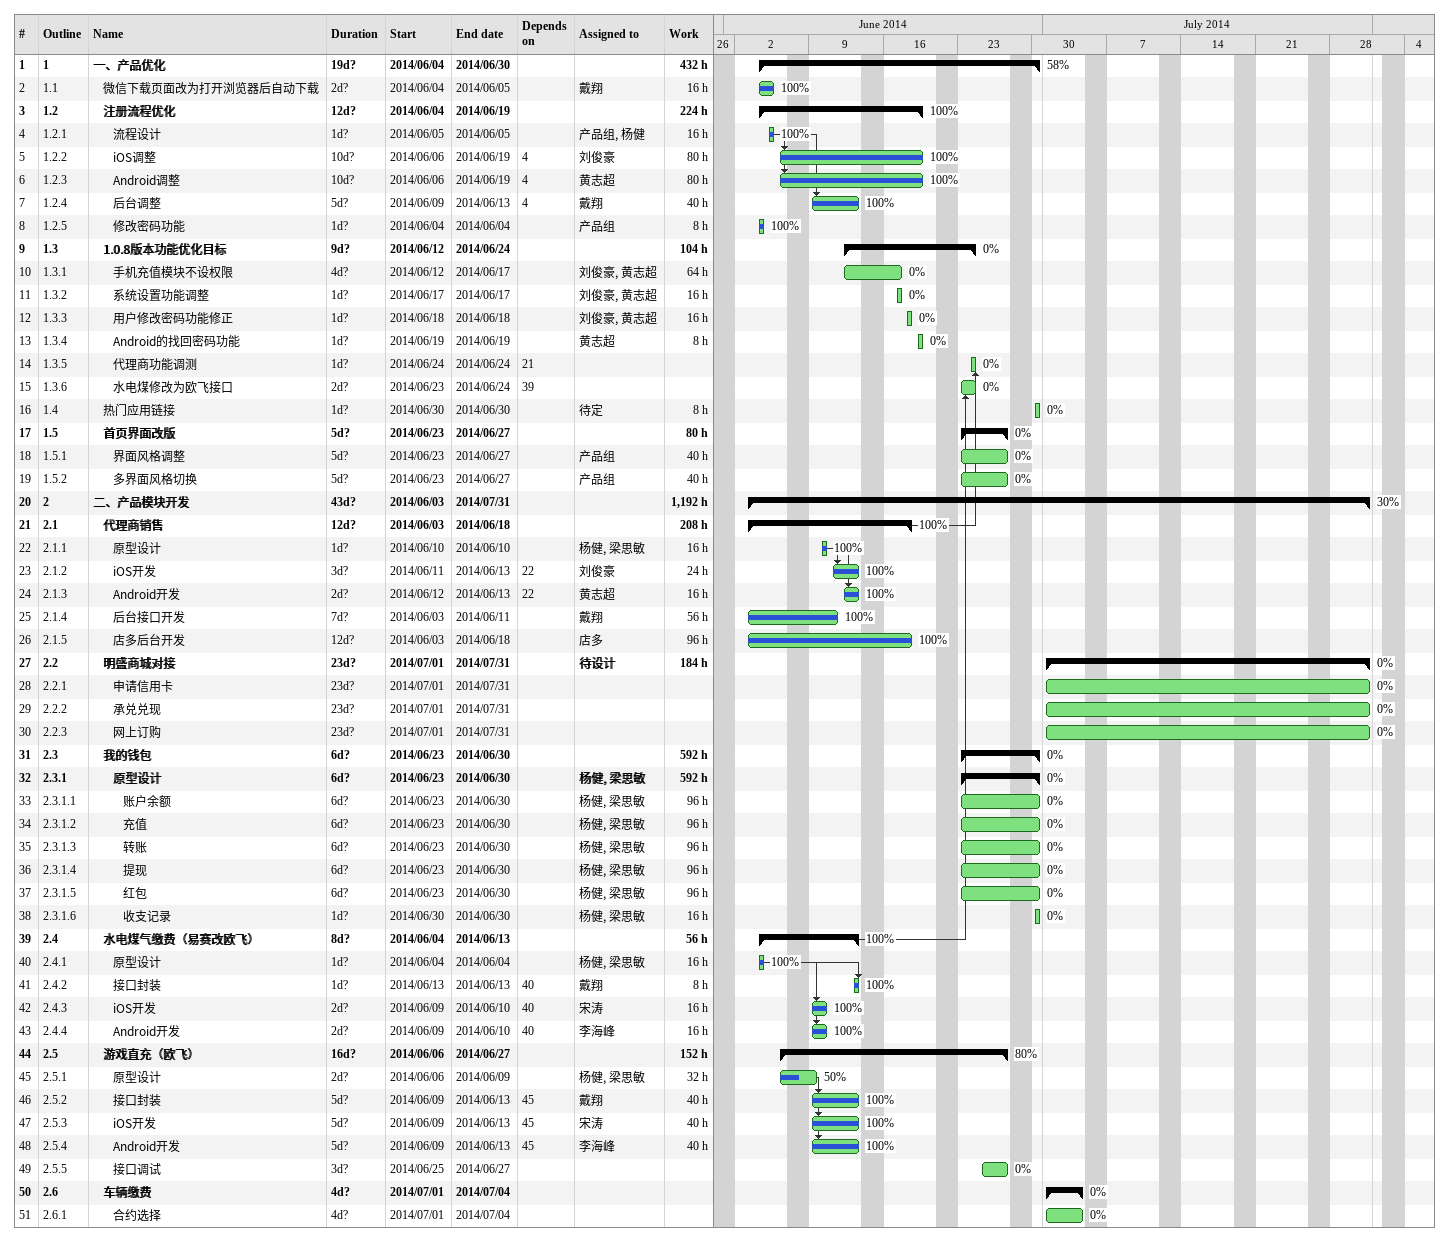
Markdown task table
| ID | WBS | Task | Duration | Start | Finish | Predecessors | Resources | % complete | Work (h) |
|---|---|---|---|---|---|---|---|---|---|
| 1 | 1 | **一、产品优化** | 19d? | 2014-06-04 | 2014-06-30 |  |  | 58 | 432 |
| 2 | 1.1 | 微信下载页面改为打开浏览器后自动下载 | 2d? | 2014-06-04 | 2014-06-05 |  | 戴翔 | 100 | 16 |
| 3 | 1.2 | **注册流程优化** | 12d? | 2014-06-04 | 2014-06-19 |  |  | 100 | 224 |
| 4 | 1.2.1 | 流程设计 | 1d? | 2014-06-05 | 2014-06-05 |  | 产品组, 杨健 | 100 | 16 |
| 5 | 1.2.2 | iOS调整 | 10d? | 2014-06-06 | 2014-06-19 | 4 | 刘俊豪 | 100 | 80 |
| 6 | 1.2.3 | Android调整 | 10d? | 2014-06-06 | 2014-06-19 | 4 | 黄志超 | 100 | 80 |
| 7 | 1.2.4 | 后台调整 | 5d? | 2014-06-09 | 2014-06-13 | 4 | 戴翔 | 100 | 40 |
| 8 | 1.2.5 | 修改密码功能 | 1d? | 2014-06-04 | 2014-06-04 |  | 产品组 | 100 | 8 |
| 9 | 1.3 | **1.0.8版本功能优化目标** | 9d? | 2014-06-12 | 2014-06-24 |  |  | 0 | 104 |
| 10 | 1.3.1 | 手机充值模块不设权限 | 4d? | 2014-06-12 | 2014-06-17 |  | 刘俊豪, 黄志超 | 0 | 64 |
| 11 | 1.3.2 | 系统设置功能调整 | 1d? | 2014-06-17 | 2014-06-17 |  | 刘俊豪, 黄志超 | 0 | 16 |
| 12 | 1.3.3 | 用户修改密码功能修正 | 1d? | 2014-06-18 | 2014-06-18 |  | 刘俊豪, 黄志超 | 0 | 16 |
| 13 | 1.3.4 | Android的找回密码功能 | 1d? | 2014-06-19 | 2014-06-19 |  | 黄志超 | 0 | 8 |
| 14 | 1.3.5 | 代理商功能调测 | 1d? | 2014-06-24 | 2014-06-24 | 21 |  | 0 |  |
| 15 | 1.3.6 | 水电煤修改为欧飞接口 | 2d? | 2014-06-23 | 2014-06-24 | 39 |  | 0 |  |
| 16 | 1.4 | 热门应用链接 | 1d? | 2014-06-30 | 2014-06-30 |  | 待定 | 0 | 8 |
| 17 | 1.5 | **首页界面改版** | 5d? | 2014-06-23 | 2014-06-27 |  |  | 0 | 80 |
| 18 | 1.5.1 | 界面风格调整 | 5d? | 2014-06-23 | 2014-06-27 |  | 产品组 | 0 | 40 |
| 19 | 1.5.2 | 多界面风格切换 | 5d? | 2014-06-23 | 2014-06-27 |  | 产品组 | 0 | 40 |
| 20 | 2 | **二、产品模块开发** | 43d? | 2014-06-03 | 2014-07-31 |  |  | 30 | 1192 |
| 21 | 2.1 | **代理商销售** | 12d? | 2014-06-03 | 2014-06-18 |  |  | 100 | 208 |
| 22 | 2.1.1 | 原型设计 | 1d? | 2014-06-10 | 2014-06-10 |  | 杨健, 梁思敏 | 100 | 16 |
| 23 | 2.1.2 | iOS开发 | 3d? | 2014-06-11 | 2014-06-13 | 22 | 刘俊豪 | 100 | 24 |
| 24 | 2.1.3 | Android开发 | 2d? | 2014-06-12 | 2014-06-13 | 22 | 黄志超 | 100 | 16 |
| 25 | 2.1.4 | 后台接口开发 | 7d? | 2014-06-03 | 2014-06-11 |  | 戴翔 | 100 | 56 |
| 26 | 2.1.5 | 店多后台开发 | 12d? | 2014-06-03 | 2014-06-18 |  | 店多 | 100 | 96 |
| 27 | 2.2 | **明盛商城对接** | 23d? | 2014-07-01 | 2014-07-31 |  | 待设计 | 0 | 184 |
| 28 | 2.2.1 | 申请信用卡 | 23d? | 2014-07-01 | 2014-07-31 |  |  | 0 |  |
| 29 | 2.2.2 | 承兑兑现 | 23d? | 2014-07-01 | 2014-07-31 |  |  | 0 |  |
| 30 | 2.2.3 | 网上订购 | 23d? | 2014-07-01 | 2014-07-31 |  |  | 0 |  |
| 31 | 2.3 | **我的钱包** | 6d? | 2014-06-23 | 2014-06-30 |  |  | 0 | 592 |
| 32 | 2.3.1 | **原型设计** | 6d? | 2014-06-23 | 2014-06-30 |  | 杨健, 梁思敏 | 0 | 592 |
| 33 | 2.3.1.1 | 账户余额 | 6d? | 2014-06-23 | 2014-06-30 |  | 杨健, 梁思敏 | 0 | 96 |
| 34 | 2.3.1.2 | 充值 | 6d? | 2014-06-23 | 2014-06-30 |  | 杨健, 梁思敏 | 0 | 96 |
| 35 | 2.3.1.3 | 转账 | 6d? | 2014-06-23 | 2014-06-30 |  | 杨健, 梁思敏 | 0 | 96 |
| 36 | 2.3.1.4 | 提现 | 6d? | 2014-06-23 | 2014-06-30 |  | 杨健, 梁思敏 | 0 | 96 |
| 37 | 2.3.1.5 | 红包 | 6d? | 2014-06-23 | 2014-06-30 |  | 杨健, 梁思敏 | 0 | 96 |
| 38 | 2.3.1.6 | 收支记录 | 1d? | 2014-06-30 | 2014-06-30 |  | 杨健, 梁思敏 | 0 | 16 |
| 39 | 2.4 | **水电煤气缴费（易赛改欧飞）** | 8d? | 2014-06-04 | 2014-06-13 |  |  | 100 | 56 |
| 40 | 2.4.1 | 原型设计 | 1d? | 2014-06-04 | 2014-06-04 |  | 杨健, 梁思敏 | 100 | 16 |
| 41 | 2.4.2 | 接口封装 | 1d? | 2014-06-13 | 2014-06-13 | 40 | 戴翔 | 100 | 8 |
| 42 | 2.4.3 | iOS开发 | 2d? | 2014-06-09 | 2014-06-10 | 40 | 宋涛 | 100 | 16 |
| 43 | 2.4.4 | Android开发 | 2d? | 2014-06-09 | 2014-06-10 | 40 | 李海峰 | 100 | 16 |
| 44 | 2.5 | **游戏直充（欧飞）** | 16d? | 2014-06-06 | 2014-06-27 |  |  | 80 | 152 |
| 45 | 2.5.1 | 原型设计 | 2d? | 2014-06-06 | 2014-06-09 |  | 杨健, 梁思敏 | 50 | 32 |
| 46 | 2.5.2 | 接口封装 | 5d? | 2014-06-09 | 2014-06-13 | 45 | 戴翔 | 100 | 40 |
| 47 | 2.5.3 | iOS开发 | 5d? | 2014-06-09 | 2014-06-13 | 45 | 宋涛 | 100 | 40 |
| 48 | 2.5.4 | Android开发 | 5d? | 2014-06-09 | 2014-06-13 | 45 | 李海峰 | 100 | 40 |
| 49 | 2.5.5 | 接口调试 | 3d? | 2014-06-25 | 2014-06-27 |  |  | 0 |  |
| 50 | 2.6 | **车辆缴费** | 4d? | 2014-07-01 | 2014-07-04 |  |  | 0 |  |
| 51 | 2.6.1 | 合约选择 | 4d? | 2014-07-01 | 2014-07-04 |  |  | 0 |  |
